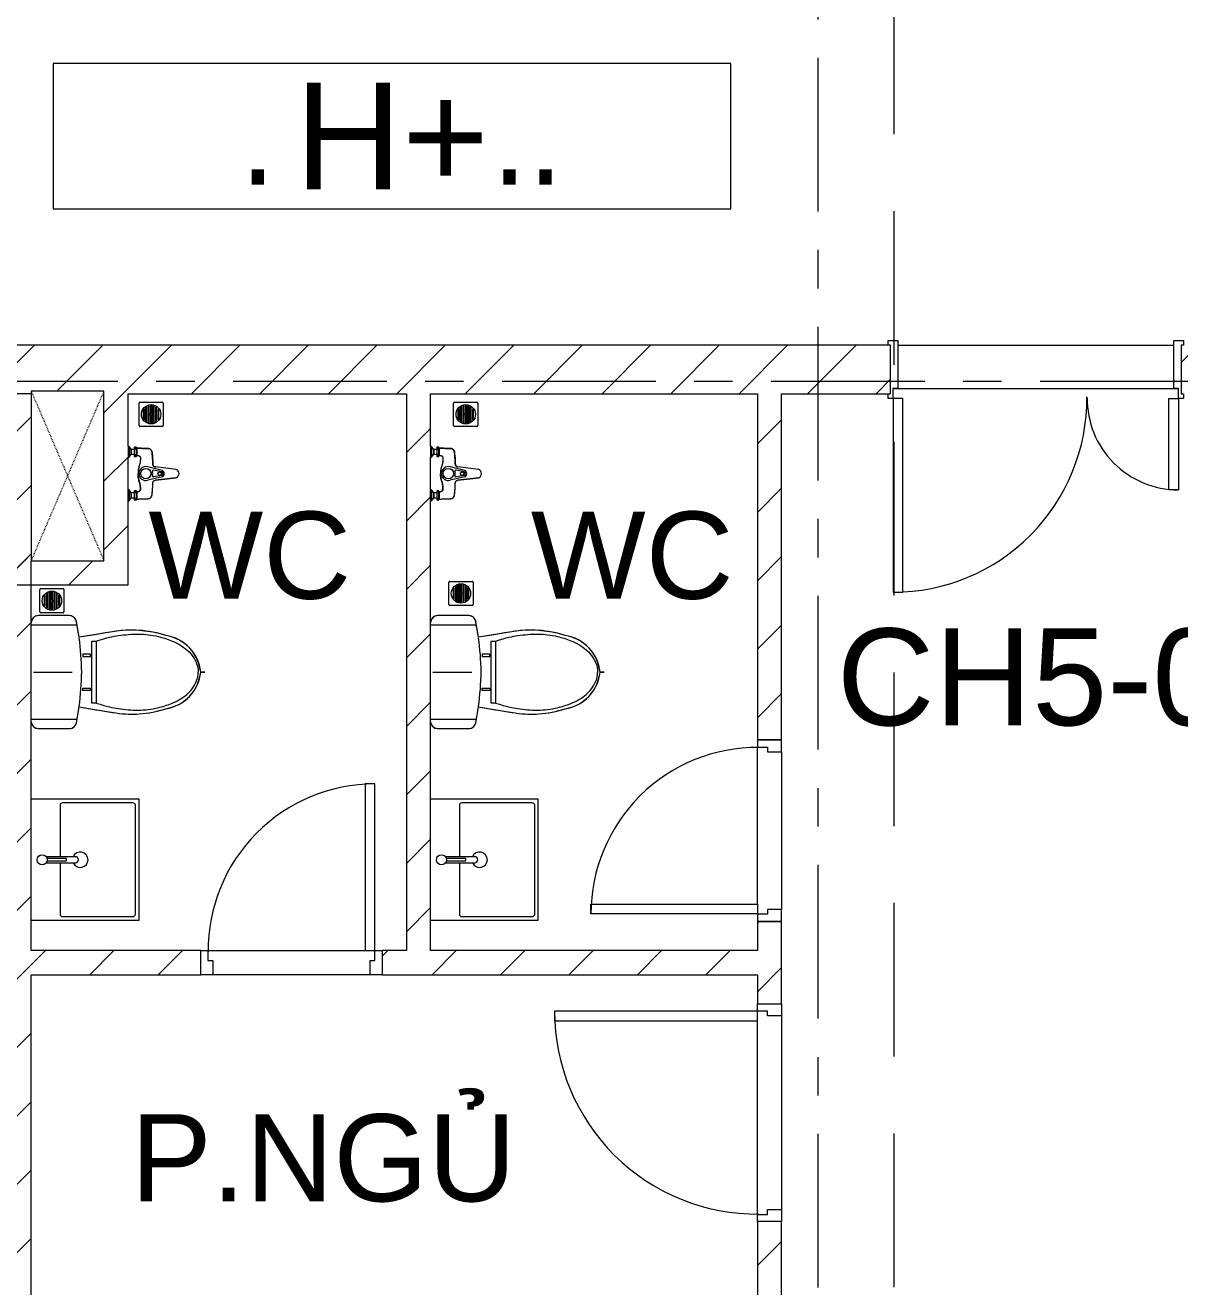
# Model space of a CAD drawing. Header units: millimetres. Extents: x -20144 to 117103, y -11426 to 48263.
# Drawn here: x 13725 to 18495, y 27411 to 32622 of the extents above; entities that cross this region are included whole.
import ezdxf
from ezdxf.enums import TextEntityAlignment as Align

# ---------------------------------------------------------------- set-up
doc = ezdxf.new("R2010")
doc.units = ezdxf.units.MM
for name, pattern in [('Dash', [6.35, 3.175, -3.175]), ('Dash_2_', [6.35, 3.175, -3.175]), ('Grid Line', [22.225, 12.7, -3.175, 3.175, -3.175]), ('HIDDEN2', [4.7625, 3.175, -1.5875])]:
    doc.linetypes.add(name, pattern=pattern)
for name, color, linetype, lineweight in [('A-DETL-GENF', 31, 'Continuous', 5), ('A-DETL-GENF-HDLN', 161, 'Dash_2_', 5), ('CHU', 181, 'Continuous', 5), ('CUA', 31, 'Continuous', 9), ('HATCH-TUONG', 152, 'Continuous', 9), ('KI-HIEU-1', 151, 'Continuous', 9), ('NET-CAT', 3, 'Continuous', 9), ('NET-THAY', 2, 'Continuous', 15), ('THIET-BI', 44, 'Continuous', 5), ('TRUC', 225, 'Continuous', 5)]:
    doc.layers.add(name, color=color, linetype=linetype, lineweight=lineweight)
doc.styles.add('Arial', font='arial.ttf', dxfattribs={"height": 476.25})
doc.styles.add('Arial_4', font='arial.ttf', dxfattribs={"height": 360})
doc.styles.add('Arial_5', font='arial.ttf', dxfattribs={"height": 400})
pattern_1 = [(45, (0, 0), (-141.4214, 141.4214), [])]

# ---------------------------------------------------------------- blocks, each defined once
blk = doc.blocks.new('*U631')
at = {"color": 7, "ltscale": 30, "true_color": 0xffffff, "insert": (520, 350), "char_height": 200, "attachment_point": 5, "bg_fill": 3, "box_fill_scale": 1.25, "bg_fill_color": 256, "bg_fill_true_color": 13158600, "bg_fill_transparency": 0}
blk.add_mtext('\\A1;.      ..', dxfattribs=at)
blk.add_lwpolyline([(-200, 200), (1200, 200), (1200, 500), (-200, 500)], close=True)
at = {"color": 7, "style": 'Arial'}
blk.add_attdef('±0.000', text='', height=220, dxfattribs=at).set_placement((500, 350), align=Align.MIDDLE)
blk = doc.blocks.new('CUA VAO CAN HO - Type 1-60224-MẶT BẰNG TẦNG 5 ĐẾN TẦNG 22')
at = {"layer": 'CUA'}
for p, q in [((-508.5, 97.7), (-508.5, 117.7)), ((-508.5, 117.7), (-468.5, 117.7)), ((-468.5, 117.7), (-468.5, -81.3)), ((671.5, 117.7), (711.5, 117.7)), ((671.5, -81.3), (671.5, 117.7)), ((711.5, 117.7), (711.5, 97.7)), ((-498.5, 97.7), (-508.5, 97.7)), ((-498.5, -102.3), (-498.5, 97.7)), ((701.5, 97.7), (701.5, -102.3)), ((711.5, 97.7), (701.5, 97.7)), ((-508.5, -102.3), (-498.5, -102.3)), ((-508.5, -122.3), (-508.5, -102.3)), ((-488.5, -81.3), (-488.5, -122.3)), ((-468.5, -81.3), (-488.5, -81.3)), ((691.5, -81.3), (671.5, -81.3)), ((691.5, -122.3), (691.5, -81.3)), ((701.5, -102.3), (711.5, -102.3)), ((711.5, -102.3), (711.5, -122.3)), ((-488.5, -122.3), (-508.5, -122.3)), ((-447.5, -122.3), (-487.5, -122.3)), ((-487.5, -122.3), (-487.5, -922.3)), ((-447.5, -922.3), (-447.5, -122.3)), ((650.5, -122.3), (690.5, -122.3)), ((650.5, -499.3), (650.5, -122.3)), ((690.5, -122.3), (690.5, -499.3)), ((711.5, -122.3), (691.5, -122.3)), ((690.5, -499.3), (650.5, -499.3)), ((-487.5, -922.3), (-447.5, -922.3))]:
    blk.add_line(p, q, dxfattribs=at)
for centre, radius, start, end in [((-487.5, -122.3), 800, 270, 0.5), ((690.5, -122.3), 377, 179.5, 270)]:
    blk.add_arc(centre, radius, start, end, dxfattribs=at)
blk = doc.blocks.new('CUA WC - Type 1-60201-MẶT BẰNG TẦNG 5 ĐẾN TẦNG 22')
at = {"layer": 'CUA'}
for p, q in [((-273.5, -52.3), (-273.5, 47.7)), ((-273.5, 47.7), (-223.5, 47.7)), ((-223.5, 47.7), (-223.5, -11.3)), ((426.5, 47.7), (476.5, 47.7)), ((426.5, -11.3), (426.5, 47.7)), ((476.5, 47.7), (476.5, -52.3)), ((-243.5, -11.3), (-243.5, -52.3)), ((-223.5, -11.3), (-243.5, -11.3)), ((446.5, -11.3), (426.5, -11.3)), ((446.5, -52.3), (446.5, -11.3)), ((-243.5, -52.3), (-273.5, -52.3)), ((-202.5, -52.3), (-242.5, -52.3)), ((-242.5, -52.3), (-242.5, -740.3)), ((-202.5, -740.3), (-202.5, -52.3)), ((476.5, -52.3), (446.5, -52.3)), ((-242.5, -740.3), (-202.5, -740.3))]:
    blk.add_line(p, q, dxfattribs=at)
blk.add_arc((-242.5, -52.3), 688, 270, 0.5, dxfattribs=at)
blk = doc.blocks.new('CUA WC - Type 1-60205-MẶT BẰNG TẦNG 5 ĐẾN TẦNG 22')
at = {"layer": 'CUA'}
for p, q in [((-242.5, 740.3), (-202.5, 740.3)), ((-242.5, 52.3), (-242.5, 740.3)), ((-202.5, 740.3), (-202.5, 52.3)), ((-243.5, 52.3), (-273.5, 52.3)), ((-273.5, 52.3), (-273.5, -47.7)), ((-243.5, 11.3), (-243.5, 52.3)), ((-202.5, 52.3), (-242.5, 52.3)), ((476.5, 52.3), (446.5, 52.3)), ((446.5, 52.3), (446.5, 11.3)), ((476.5, -47.7), (476.5, 52.3)), ((-223.5, 11.3), (-243.5, 11.3)), ((-223.5, -47.7), (-223.5, 11.3)), ((446.5, 11.3), (426.5, 11.3)), ((426.5, 11.3), (426.5, -47.7)), ((-273.5, -47.7), (-223.5, -47.7)), ((426.5, -47.7), (476.5, -47.7))]:
    blk.add_line(p, q, dxfattribs=at)
blk.add_arc((-242.5, 52.3), 688, 359.5, 90, dxfattribs=at)
blk = doc.blocks.new('CUA PHONG NGU - Type 1-60226-MẶT BẰNG TẦNG 5 ĐẾN TẦNG 22')
at = {"layer": 'CUA'}
for p, q in [((-348.5, -52.3), (-348.5, 47.7)), ((-348.5, 47.7), (-298.5, 47.7)), ((-298.5, 47.7), (-298.5, -11.3)), ((501.5, 47.7), (551.5, 47.7)), ((501.5, -11.3), (501.5, 47.7)), ((551.5, 47.7), (551.5, -52.3)), ((-318.5, -11.3), (-318.5, -52.3)), ((-298.5, -11.3), (-318.5, -11.3)), ((521.5, -11.3), (501.5, -11.3)), ((521.5, -52.3), (521.5, -11.3)), ((-318.5, -52.3), (-348.5, -52.3)), ((-277.5, -52.3), (-317.5, -52.3)), ((-317.5, -52.3), (-317.5, -890.3)), ((-277.5, -890.3), (-277.5, -52.3)), ((551.5, -52.3), (521.5, -52.3)), ((-317.5, -890.3), (-277.5, -890.3))]:
    blk.add_line(p, q, dxfattribs=at)
blk.add_arc((-317.5, -52.3), 838, 270, 0.5, dxfattribs=at)
blk = doc.blocks.new('X-LA2 - X-LA-212154-MẶT BẰNG TẦNG 5 ĐẾN TẦNG 22')
at = {"layer": 'THIET-BI', "lineweight": 9}
for p, q in [((-250, 0), (-250, -445)), ((-250, 0), (-250, -445)), ((250, -445), (250, 0)), ((250, -445), (250, 0)), ((-12.7, -61.5), (-12.7, -182.5)), ((-5.2, -65.1), (-5.2, -145)), ((5.2, -145), (5.2, -65.1)), ((12.3, -182.5), (12.3, -61.8)), ((-235, -129), (-235, -420)), ((-12.7, -119), (-225, -119)), ((-5.2, -145), (5.2, -145)), ((225, -119), (12.3, -119)), ((235, -420), (235, -129)), ((-250, -445), (250, -445)), ((-250, -445), (250, -445)), ((-225, -430), (225, -430))]:
    blk.add_line(p, q, dxfattribs=at)
blk.add_circle((0, -45), 20.8, dxfattribs=at)
for centre, radius, start, end in [((-225, -129), 10, 90, 180), ((225, -129), 10, 0, 90), ((0, -202.6), 32, 113.4242, 67.4481), ((-0.2, -182.5), 12.5, 180, 360), ((-225, -420), 10, 180, 270), ((225, -420), 10, 270, 0)]:
    blk.add_arc(centre, radius, start, end, dxfattribs=at)
blk = doc.blocks.new('X-LA2 - X-LA-V58-MẶT BẰNG TẦNG 5 ĐẾN TẦNG 22')
at = {"layer": 'THIET-BI', "lineweight": 9}
for p, q in [((-250, -0.2), (-250, -445)), ((-250, -0.2), (-250, -445)), ((250, -445), (250, -0.2)), ((250, -445), (250, -0.2)), ((-12.7, -61.5), (-12.7, -182.5)), ((-5.2, -65.1), (-5.2, -145)), ((5.2, -145), (5.2, -65.1)), ((12.3, -182.5), (12.3, -61.8)), ((-235, -129), (-235, -420)), ((-12.7, -119), (-225, -119)), ((-5.2, -145), (5.2, -145)), ((225, -119), (12.3, -119)), ((235, -420), (235, -129)), ((-250, -445), (250, -445)), ((-250, -445), (250, -445)), ((-225, -430), (225, -430))]:
    blk.add_line(p, q, dxfattribs=at)
blk.add_circle((0, -45), 20.8, dxfattribs=at)
for centre, radius, start, end in [((-225, -129), 10, 90, 180), ((225, -129), 10, 0, 90), ((0, -202.6), 32, 113.4242, 67.4481), ((-0.2, -182.5), 12.5, 180, 360), ((-225, -420), 10, 180, 270), ((225, -420), 10, 270, 0)]:
    blk.add_arc(centre, radius, start, end, dxfattribs=at)
blk = doc.blocks.new('X-XI - X-XI-V59-MẶT BẰNG TẦNG 5 ĐẾN TẦNG 22')
at = {"layer": 'THIET-BI', "lineweight": 9}
for p, q in [((-230.6, -16.8), (-233.2, -33.2)), ((-233.2, -29), (-233.2, -157.9)), ((-233.2, -29), (-233.2, -157.9)), ((-233.2, -33.2), (-233.2, -45)), ((-233.2, -45), (-233.2, -157.9)), ((-227.9, -12.2), (-230.6, -16.8)), ((-222, -6.1), (-227.9, -12.2)), ((-212.4, -1.2), (-222, -6.1)), ((-205.6, -0.2), (-212.4, -1.2)), ((-194.6, -0.2), (-194.6, -185.7)), ((0, -9.4), (0, -169.7)), ((194.6, -0.2), (194.6, -186.1)), ((215, -2.1), (205.3, -0.2)), ((219.3, -4.2), (215, -2.1)), ((224.8, -8.5), (219.3, -4.2)), ((227.7, -12), (224.8, -8.5)), ((231.6, -19.3), (227.7, -12)), ((233.2, -29), (231.6, -19.3)), ((233.2, -157.9), (233.2, -29)), ((233.2, -157.9), (233.2, -29)), ((233.2, -157.9), (233.2, -29)), ((-233.2, -157.9), (-232.9, -162.1)), ((-232.9, -162.1), (-231, -169.1)), ((-231, -169.1), (-228, -174.5)), ((-228, -174.5), (-224.2, -178.9)), ((-224.2, -178.9), (-216.9, -183.9)), ((-216.9, -183.9), (-209.4, -186.4)), ((-209.4, -186.4), (-202.4, -187.7)), ((-202.4, -187.7), (-192, -189.7)), ((-192, -189.7), (-184.2, -191.1)), ((-184.2, -191.1), (-168, -193.8)), ((-168, -193.8), (-149.9, -196.6)), ((-143.8, -197.5), (-166.7, -335.2)), ((-143.8, -197.5), (-166.7, -335.2)), ((-149.9, -196.6), (-143.8, -197.5)), ((-143.8, -197.5), (-147.8, -221.1)), ((143.8, -197.5), (212.9, -185.5)), ((166.7, -335.2), (143.8, -197.5)), ((166.7, -335.2), (143.8, -197.5)), ((146.9, -216.1), (143.8, -197.5)), ((212.9, -185.5), (220.8, -181.7)), ((220.8, -181.7), (226.5, -176.5)), ((226.5, -176.5), (231.9, -166.7)), ((231.9, -166.7), (233.2, -157.9)), ((-147.8, -221.1), (-155.3, -266.3)), ((-127.7, -249.9), (127.7, -249.9)), ((-127.7, -267.8), (-127.7, -249.9)), ((-76.6, -213.5), (-66.1, -213.5)), ((-76.6, -245), (-76.6, -213.5)), ((-66.1, -245), (-76.6, -245)), ((-66.1, -213.5), (-66.1, -245)), ((64, -213.5), (64, -245)), ((74.4, -213.5), (64, -213.5)), ((64, -245), (74.4, -245)), ((74.4, -245), (74.4, -213.5)), ((127.7, -249.9), (127.7, -267.8)), ((151.8, -245.3), (146.9, -216.1)), ((157.2, -277.8), (151.8, -245.3)), ((-161.5, -303.8), (-164.6, -322)), ((-157.7, -280.9), (-161.5, -303.8)), ((-155.3, -266.3), (-157.7, -280.9)), ((-8.6, -267.8), (-127.7, -267.8)), ((127.7, -267.8), (-8.6, -267.8)), ((161.7, -304.9), (157.2, -277.8)), ((166.7, -335.2), (161.7, -304.9)), ((-168.9, -349), (-171, -365.1)), ((-164.6, -322), (-168.9, -349)), ((171.6, -371), (166.7, -335.2)), ((-172.5, -383), (-173.5, -402.2)), ((-173.5, -402.2), (-173.1, -436.1)), ((-171, -365.1), (-172.5, -383)), ((173.2, -395.8), (171.6, -371)), ((173.5, -426.5), (173.2, -395.8)), ((-173.1, -436.1), (-172.5, -446.5)), ((-172.5, -446.5), (-169.6, -474.8)), ((165.2, -502.3), (172.5, -446.5)), ((172.5, -446.5), (173.5, -426.5)), ((-169.6, -474.8), (-166.5, -495.3)), ((-166.5, -495.3), (-161.1, -520.9)), ((-161.1, -520.9), (-151.4, -555.9)), ((155.1, -543.7), (161.7, -518.5)), ((161.7, -518.5), (165.2, -502.3)), ((-151.4, -555.9), (-143.5, -587)), ((145.5, -581), (151.4, -555.9)), ((151.4, -555.9), (155.1, -543.7)), ((-143.5, -587), (-131.8, -612.8)), ((-131.8, -612.8), (-121.7, -628.9)), ((114.1, -638.9), (131.6, -613.2)), ((131.6, -613.2), (145.5, -581)), ((-121.7, -628.9), (-100.2, -653.8)), ((-100.2, -653.8), (-87.5, -664.8)), ((-87.5, -664.8), (-69.9, -676.9)), ((-69.9, -676.9), (-49.6, -687.2)), ((60.8, -681.9), (86, -665.9)), ((86, -665.9), (100.2, -653.8)), ((100.2, -653.8), (114.1, -638.9)), ((-49.6, -687.2), (-19.9, -696.9)), ((-19.9, -696.9), (0, -700.2)), ((0, -700.2), (34.6, -692.9)), ((0, -700.2), (0, -702.7)), ((0, -712.5), (0, -700.2)), ((0, -700.3), (0, -710.2)), ((0, -702.7), (0, -715.9)), ((0, -710.2), (0, -716.9)), ((0, -717.2), (0, -712.5)), ((0, -716.9), (0, -717.2)), ((34.6, -692.9), (60.8, -681.9))]:
    blk.add_line(p, q, dxfattribs=at)
for centre, radius, start, end in [((-204.3, -29), 29, 92.8722, 180), ((-204.3, -29), 29, 91.0024, 180), ((204.3, -29), 29, 0, 88.9976), ((204.3, -29), 29, 360, 87.1278), ((-204.3, -157.9), 29, 180, 259.8599), ((-204.3, -157.9), 29, 180, 259.8599), ((18.1, 960), 1168.8, 258.7762, 262.0348), ((18.1, 960), 1168.8, 258.7762, 262.0348), ((18.1, 960), 1168.8, 262.1447, 269.1633), ((-16, 957.7), 1166.4, 270.8375, 277.7683), ((-18.1, 960), 1168.8, 277.9652, 281.2238), ((-18.1, 960), 1168.8, 277.9652, 281.2238), ((204.3, -157.9), 29, 280.1401, 360), ((204.3, -157.9), 29, 280.1401, 0), ((287.1, -414.4), 460.7, 170.0941, 197.8856), ((287.1, -414.4), 460.7, 170.0941, 197.8856), ((-287.1, -414.4), 460.7, 342.1144, 9.9059), ((-287.1, -414.4), 460.7, 342.1144, 9.9059), ((18.2, -529.6), 171.6, 188.8267, 263.9098), ((18.2, -529.6), 171.6, 188.8267, 263.9098), ((-18.2, -529.6), 171.6, 276.0902, 351.1733), ((-18.2, -529.6), 171.6, 276.0902, 351.1733)]:
    blk.add_arc(centre, radius, start, end, dxfattribs=at)
for points in [[(-127.7, -267.8), (-143.4, -315.6), (-152.2, -364.8), (-160.3, -442.2), (-151, -516.8), (-129.6, -585.3), (-93.5, -652), (-37.5, -689.3), (-2.9, -689.4), (0, -689.4)], [(127.7, -267.8), (143.4, -315.6), (152.2, -364.8), (160.3, -442.2), (151, -516.8), (129.6, -585.3), (93.5, -652), (37.5, -689.3), (2.9, -689.4), (0, -689.4)]]:
    blk.add_open_spline(points, degree=3, knots=[12.724379, 12.724379, 12.724379, 12.724379, 75.096459, 151.912755, 228.70098, 282.501534, 351.034079, 439.49288, 447.51098, 447.51098, 447.51098, 447.51098], dxfattribs=at)
blk = doc.blocks.new('X-XI - X-XI-V60-MẶT BẰNG TẦNG 5 ĐẾN TẦNG 22')
at = {"layer": 'THIET-BI', "lineweight": 9}
for p, q in [((-230.6, -16.8), (-233.2, -33.2)), ((-233.2, -29), (-233.2, -157.9)), ((-233.2, -29), (-233.2, -157.9)), ((-233.2, -33.2), (-233.2, -45)), ((-233.2, -45), (-233.2, -157.9)), ((-227.9, -12.2), (-230.6, -16.8)), ((-222, -6.1), (-227.9, -12.2)), ((-212.4, -1.2), (-222, -6.1)), ((-205.8, -0.2), (-212.4, -1.2)), ((-194.6, -0.2), (-194.6, -185.7)), ((0, -9.4), (0, -169.7)), ((194.6, -0.2), (194.6, -186.1)), ((215, -2.1), (205.4, -0.2)), ((219.3, -4.2), (215, -2.1)), ((224.8, -8.5), (219.3, -4.2)), ((227.7, -12), (224.8, -8.5)), ((231.6, -19.3), (227.7, -12)), ((233.2, -29), (231.6, -19.3)), ((233.2, -157.9), (233.2, -29)), ((233.2, -157.9), (233.2, -29)), ((233.2, -157.9), (233.2, -29)), ((-233.2, -157.9), (-232.9, -162.1)), ((-232.9, -162.1), (-231, -169.1)), ((-231, -169.1), (-228, -174.5)), ((-228, -174.5), (-224.2, -178.9)), ((-224.2, -178.9), (-216.9, -183.9)), ((-216.9, -183.9), (-209.4, -186.4)), ((-209.4, -186.4), (-202.4, -187.7)), ((-202.4, -187.7), (-192, -189.7)), ((-192, -189.7), (-184.2, -191.1)), ((-184.2, -191.1), (-168, -193.8)), ((-168, -193.8), (-149.9, -196.6)), ((-143.8, -197.5), (-166.7, -335.2)), ((-143.8, -197.5), (-166.7, -335.2)), ((-149.9, -196.6), (-143.8, -197.5)), ((-143.8, -197.5), (-147.8, -221.1)), ((143.8, -197.5), (212.9, -185.5)), ((166.7, -335.2), (143.8, -197.5)), ((166.7, -335.2), (143.8, -197.5)), ((146.9, -216.1), (143.8, -197.5)), ((212.9, -185.5), (220.8, -181.7)), ((220.8, -181.7), (226.5, -176.5)), ((226.5, -176.5), (231.9, -166.7)), ((231.9, -166.7), (233.2, -157.9)), ((-147.8, -221.1), (-155.3, -266.3)), ((-127.7, -249.9), (127.7, -249.9)), ((-127.7, -267.8), (-127.7, -249.9)), ((-76.6, -213.5), (-66.1, -213.5)), ((-76.6, -245), (-76.6, -213.5)), ((-66.1, -245), (-76.6, -245)), ((-66.1, -213.5), (-66.1, -245)), ((64, -213.5), (64, -245)), ((74.4, -213.5), (64, -213.5)), ((64, -245), (74.4, -245)), ((74.4, -245), (74.4, -213.5)), ((127.7, -249.9), (127.7, -267.8)), ((151.8, -245.3), (146.9, -216.1)), ((157.2, -277.8), (151.8, -245.3)), ((-161.5, -303.8), (-164.6, -322)), ((-157.7, -280.9), (-161.5, -303.8)), ((-155.3, -266.3), (-157.7, -280.9)), ((-8.6, -267.8), (-127.7, -267.8)), ((127.7, -267.8), (-8.6, -267.8)), ((161.7, -304.9), (157.2, -277.8)), ((166.7, -335.2), (161.7, -304.9)), ((-168.9, -349), (-171, -365.1)), ((-164.6, -322), (-168.9, -349)), ((171.6, -371), (166.7, -335.2)), ((-172.5, -383), (-173.5, -402.2)), ((-173.5, -402.2), (-173.1, -436.1)), ((-171, -365.1), (-172.5, -383)), ((173.2, -395.8), (171.6, -371)), ((173.5, -426.5), (173.2, -395.8)), ((-173.1, -436.1), (-172.5, -446.5)), ((-172.5, -446.5), (-169.6, -474.8)), ((165.2, -502.3), (172.5, -446.5)), ((172.5, -446.5), (173.5, -426.5)), ((-169.6, -474.8), (-166.5, -495.3)), ((-166.5, -495.3), (-161.1, -520.9)), ((-161.1, -520.9), (-151.4, -555.9)), ((155.1, -543.7), (161.7, -518.5)), ((161.7, -518.5), (165.2, -502.3)), ((-151.4, -555.9), (-143.5, -587)), ((145.5, -581), (151.4, -555.9)), ((151.4, -555.9), (155.1, -543.7)), ((-143.5, -587), (-131.8, -612.8)), ((-131.8, -612.8), (-121.7, -628.9)), ((114.1, -638.9), (131.6, -613.2)), ((131.6, -613.2), (145.5, -581)), ((-121.7, -628.9), (-100.2, -653.8)), ((-100.2, -653.8), (-87.5, -664.8)), ((-87.5, -664.8), (-69.9, -676.9)), ((-69.9, -676.9), (-49.6, -687.2)), ((60.8, -681.9), (86, -665.9)), ((86, -665.9), (100.2, -653.8)), ((100.2, -653.8), (114.1, -638.9)), ((-49.6, -687.2), (-19.9, -696.9)), ((-19.9, -696.9), (0, -700.2)), ((0, -700.2), (34.6, -692.9)), ((0, -700.2), (0, -702.7)), ((0, -712.5), (0, -700.2)), ((0, -700.3), (0, -710.2)), ((0, -702.7), (0, -715.9)), ((0, -710.2), (0, -716.9)), ((0, -717.2), (0, -712.5)), ((0, -716.9), (0, -717.2)), ((34.6, -692.9), (60.8, -681.9))]:
    blk.add_line(p, q, dxfattribs=at)
for centre, radius, start, end in [((-204.3, -29), 29, 93.2609, 180), ((-204.3, -29), 29, 91.1381, 180), ((204.3, -29), 29, 0, 88.8619), ((204.3, -29), 29, 360, 86.7391), ((-204.3, -157.9), 29, 180, 259.8599), ((-204.3, -157.9), 29, 180, 259.8599), ((18.1, 960), 1168.8, 258.7762, 262.0348), ((18.1, 960), 1168.8, 258.7762, 262.0348), ((18.1, 960), 1168.8, 262.1447, 269.1633), ((-16, 957.7), 1166.4, 270.8375, 277.7683), ((-18.1, 960), 1168.8, 277.9652, 281.2238), ((-18.1, 960), 1168.8, 277.9652, 281.2238), ((204.3, -157.9), 29, 280.1401, 360), ((204.3, -157.9), 29, 280.1401, 0), ((287.1, -414.4), 460.7, 170.0941, 197.8856), ((287.1, -414.4), 460.7, 170.0941, 197.8856), ((-287.1, -414.4), 460.7, 342.1144, 9.9059), ((-287.1, -414.4), 460.7, 342.1144, 9.9059), ((18.2, -529.6), 171.6, 188.8267, 263.9098), ((18.2, -529.6), 171.6, 188.8267, 263.9098), ((-18.2, -529.6), 171.6, 276.0902, 351.1733), ((-18.2, -529.6), 171.6, 276.0902, 351.1733)]:
    blk.add_arc(centre, radius, start, end, dxfattribs=at)
for points in [[(-127.7, -267.8), (-143.4, -315.6), (-152.2, -364.8), (-160.3, -442.2), (-151, -516.8), (-129.6, -585.3), (-93.5, -652), (-37.5, -689.3), (-2.9, -689.4), (0, -689.4)], [(127.7, -267.8), (143.4, -315.6), (152.2, -364.8), (160.3, -442.2), (151, -516.8), (129.6, -585.3), (93.5, -652), (37.5, -689.3), (2.9, -689.4), (0, -689.4)]]:
    blk.add_open_spline(points, degree=3, knots=[12.724379, 12.724379, 12.724379, 12.724379, 75.096459, 151.912755, 228.70098, 282.501534, 351.034079, 439.49288, 447.51098, 447.51098, 447.51098, 447.51098], dxfattribs=at)
blk = doc.blocks.new('X-SEN - X-SEN-5806-MẶT BẰNG TẦNG 5 ĐẾN TẦNG 22')
at = {"layer": 'THIET-BI', "lineweight": 9}
for p, q in [((-67.5, 0), (-112.5, 0)), ((-112.5, 0), (-112.5, -3.8)), ((-112.5, 0), (-67.5, 0)), ((-112.5, -3.8), (-112.5, 0)), ((-67.5, -3.8), (-67.5, 0)), ((-67.5, 0), (-67.5, -3.8)), ((112.5, 0), (67.5, 0)), ((67.5, 0), (67.5, -3.8)), ((67.5, 0), (67.5, -3.8)), ((112.5, 0), (67.5, 0)), ((112.5, -3.8), (112.5, 0)), ((112.5, -3.8), (112.5, 0)), ((-112.5, -3.8), (-99.9, -12.6)), ((-67.5, -3.8), (-112.5, -3.8)), ((-112.5, -3.8), (-99.9, -12.6)), ((-99.9, -25.3), (-107.2, -25.3)), ((-72.8, -25.3), (-107.2, -25.3)), ((-107.2, -34.3), (-105.1, -34.3)), ((-107.2, -34.3), (-72.8, -34.3)), ((-105.1, -34.3), (-105.1, -37.2)), ((-105.1, -34.3), (-105.1, -37.2)), ((-74.9, -34.3), (-105.1, -34.3)), ((-105.1, -37.2), (-74.9, -37.2)), ((-99.9, -12.6), (-99.9, -25.3)), ((-99.9, -12.6), (-80.1, -12.6)), ((-80.1, -12.6), (-99.9, -12.6)), ((-99.9, -12.6), (-99.9, -25.3)), ((-80.1, -12.6), (-67.5, -3.8)), ((-80.1, -12.6), (-67.5, -3.8)), ((-80.1, -25.3), (-80.1, -12.6)), ((-80.1, -25.3), (-80.1, -12.6)), ((-72.8, -25.3), (-80.1, -25.3)), ((-74.9, -37.2), (-74.9, -34.3)), ((-74.9, -34.3), (-72.8, -34.3)), ((-74.9, -37.2), (-74.9, -34.3)), ((67.5, -3.8), (80.1, -12.6)), ((112.5, -3.8), (67.5, -3.8)), ((67.5, -3.8), (80.1, -12.6)), ((80.1, -25.3), (72.8, -25.3)), ((107.2, -25.3), (72.8, -25.3)), ((72.8, -34.3), (74.9, -34.3)), ((72.8, -34.3), (107.2, -34.3)), ((74.9, -34.3), (74.9, -37.2)), ((74.9, -34.3), (74.9, -37.2)), ((105.1, -34.3), (74.9, -34.3)), ((74.9, -37.2), (105.1, -37.2)), ((80.1, -12.6), (80.1, -25.3)), ((99.9, -12.6), (80.1, -12.6)), ((80.1, -12.6), (99.9, -12.6)), ((99.9, -12.6), (80.1, -12.6)), ((80.1, -12.6), (80.1, -25.3)), ((99.9, -12.6), (112.5, -3.8)), ((99.9, -12.6), (112.5, -3.8)), ((99.9, -25.3), (99.9, -12.6)), ((99.9, -25.3), (99.9, -12.6)), ((107.2, -25.3), (99.9, -25.3)), ((105.1, -37.2), (105.1, -34.3)), ((105.1, -34.3), (107.2, -34.3)), ((105.1, -37.2), (105.1, -34.3)), ((-12.9, -141.7), (-27.6, -80.8)), ((12.9, -141.7), (27.6, -80.8)), ((-27.3, -113.1), (-17.5, -199.2)), ((-17.5, -199.2), (-27.3, -113.1)), ((-7.7, -139.6), (-13.8, -105.5)), ((7.7, -139.6), (13.8, -105.5)), ((17.5, -199.2), (27.3, -113.1)), ((17.5, -199.2), (27.3, -113.1))]:
    blk.add_line(p, q, dxfattribs=at)
for centre, radius in [((0, -73.2), 21.5), ((0, -130.1), 7.2)]:
    blk.add_circle(centre, radius, dxfattribs=at)
for centre, radius, start, end in [((-102.9, -29.8), 6.9, 148.0246, 211.9754), ((-102.9, -29.8), 6.9, 148.0246, 211.9754), ((-107.2, -27.1), 1.8, 90, 148.0246), ((-107.2, -27.1), 1.8, 90, 148.0246), ((-107.2, -32.5), 1.8, 211.9754, 270), ((-107.2, -32.5), 1.8, 211.9754, 270), ((-112.5, -29.8), 6.9, 319.2845, 40.7155), ((-94.4, -29.8), 6.9, 139.2845, 220.7155), ((-85.4, -29.8), 6.9, 319.2845, 40.7155), ((-67.5, -29.8), 6.9, 139.2845, 220.7155), ((-72.8, -27.1), 1.8, 31.9754, 90), ((-72.8, -27.1), 1.8, 31.9754, 90), ((-72.8, -32.5), 1.8, 270, 328.0246), ((-72.8, -32.5), 1.8, 270, 328.0246), ((-77.1, -29.8), 6.9, 328.0246, 31.9754), ((-77.1, -29.8), 6.9, 328.0246, 31.9754), ((-0.4, -73.2), 28.3, 89.2517, 195.6693), ((0.4, -73.2), 28.3, 344.3307, 90.7483), ((77.1, -29.8), 6.9, 148.0246, 211.9754), ((77.1, -29.8), 6.9, 148.0246, 211.9754), ((72.8, -27.1), 1.8, 90, 148.0246), ((72.8, -27.1), 1.8, 90, 148.0246), ((72.8, -32.5), 1.8, 211.9754, 270), ((72.8, -32.5), 1.8, 211.9754, 270), ((67.5, -29.8), 6.9, 319.2845, 40.7155), ((85.6, -29.8), 6.9, 139.2845, 220.7155), ((94.6, -29.8), 6.9, 319.2845, 40.7155), ((112.5, -29.8), 6.9, 139.2845, 220.7155), ((107.2, -27.1), 1.8, 31.9754, 90), ((107.2, -27.1), 1.8, 31.9754, 90), ((107.2, -32.5), 1.8, 270, 328.0246), ((107.2, -32.5), 1.8, 270, 328.0246), ((102.9, -29.8), 6.9, 328.0246, 31.9754), ((102.9, -29.8), 6.9, 328.0246, 31.9754), ((-9.4, -104.7), 4.5, 74.0703, 190.1556), ((-0.4, -73.2), 28.3, 254.0703, 270.7483), ((0.4, -73.2), 28.3, 269.2517, 285.9297), ((9.4, -104.7), 4.5, 349.8444, 105.9297), ((0, -134.7), 14.7, 208.4144, 331.5856), ((0, -136.6), 8.24, 201.1294, 338.8706), ((0, -191), 19.3, 205.0481, 334.9519), ((0, -191), 19.3, 205.0481, 334.9519)]:
    blk.add_arc(centre, radius, start, end, dxfattribs=at)
for points, knots in [([(-105.1, -37.2), (-105.1, -39.1), (-104.9, -42.9), (-104.7, -48.5), (-104.5, -54.2), (-104.2, -61.7), (-103.9, -68.4), (-103.8, -73.6), (-103.7, -75.5), (-103.7, -76.7), (-103.6, -77.6), (-103.6, -78.6), (-103.6, -79.8), (-103.6, -81), (-103.5, -81.8), (-103.5, -82.3), (-103.5, -82.6), (-103.4, -83), (-103.4, -83.5), (-103.3, -84.3), (-103.2, -85.5), (-103.1, -86.6), (-102.8, -87.6), (-102.6, -88.2), (-102.3, -88.9), (-101.9, -89.7), (-101.3, -90.8), (-100.6, -91.7), (-100, -92.5), (-99, -93.6), (-97.8, -94.7), (-96.2, -95.8), (-95, -96.6), (-93.7, -97.2), (-92.4, -97.7), (-91.2, -98.1), (-90.3, -98.4), (-89.6, -98.5), (-88.9, -98.7), (-88, -98.8), (-86.8, -99), (-85.6, -99.1), (-84.7, -99.1), (-84, -99.2), (-83.3, -99.3), (-82.3, -99.4), (-81.2, -99.5), (-79.7, -99.6), (-77.9, -99.8), (-75.5, -100), (-72.8, -100.2), (-70, -100.5), (-66.3, -100.8), (-61.6, -101.2), (-56, -101.5), (-51.7, -101.8), (-48.8, -101.9), (-47.3, -101.9), (-46.1, -101.9), (-45.1, -102), (-44.4, -102), (-43.6, -102), (-42.6, -102), (-41.4, -102), (-40.1, -102), (-39.3, -102.1), (-38.8, -102.1), (-38.5, -102.2), (-38.1, -102.2), (-37.6, -102.3), (-36.8, -102.4), (-35.6, -102.6), (-34.3, -103), (-33.2, -103.5), (-32.5, -104), (-31.7, -104.6), (-30.5, -105.7), (-29, -107.6), (-27.9, -110.1), (-27.4, -112), (-27.3, -113.1)], [0, 0, 0, 0, 0.041667, 0.083333, 0.125, 0.166667, 0.25, 0.270833, 0.28125, 0.291667, 0.296875, 0.302083, 0.3125, 0.322917, 0.328125, 0.330729, 0.333333, 0.335938, 0.338542, 0.34375, 0.354167, 0.364583, 0.369792, 0.375, 0.380208, 0.385417, 0.395833, 0.40625, 0.411458, 0.416667, 0.4375, 0.447917, 0.458333, 0.46875, 0.479167, 0.489583, 0.494792, 0.5, 0.505208, 0.510417, 0.520833, 0.53125, 0.536458, 0.541667, 0.546875, 0.552083, 0.5625, 0.572917, 0.583333, 0.604167, 0.625, 0.645833, 0.666667, 0.708333, 0.75, 0.791667, 0.802083, 0.8125, 0.822917, 0.828125, 0.833333, 0.838542, 0.84375, 0.854167, 0.864583, 0.869792, 0.872396, 0.875, 0.877604, 0.880208, 0.885417, 0.895833, 0.90625, 0.916667, 0.921875, 0.927083, 0.9375, 0.958333, 0.979167, 1, 1, 1, 1]), ([(-105.1, -37.2), (-104.5, -52.3), (-103.9, -68.7), (-103.3, -87.5), (-99.6, -93.9), (-92.4, -98.5), (-72.6, -100.1), (-54, -102.2), (-33.9, -102), (-28.7, -107.4), (-27.8, -111), (-27.3, -113.1)], [0, 0, 0, 0, 45.441328, 49.333631, 56.110562, 66.562664, 73.682324, 114.966912, 125.570438, 129.900151, 136.284558, 136.284558, 136.284558, 136.284558]), ([(0, -41), (-2, -40.9), (-5.6, -40.9), (-10.3, -41.2), (-14.4, -41.6), (-18, -42.2), (-21.2, -42.9), (-24.2, -43.7), (-27.1, -44.6), (-30, -45.4), (-32.9, -46.3), (-35.8, -47.2), (-38.8, -47.9), (-41.8, -48.6), (-45.1, -49.2), (-48.4, -49.8), (-51.8, -50.2), (-54.8, -50.5), (-56.9, -50.7), (-58.1, -50.8), (-59, -50.9), (-59.9, -51), (-60.8, -51), (-61.7, -51), (-62.4, -51), (-63, -51), (-63.6, -51), (-64.4, -50.9), (-65.1, -50.8), (-65.7, -50.7), (-66.1, -50.6), (-66.5, -50.5), (-67.1, -50.4), (-68.1, -50.1), (-69.1, -49.6), (-70.1, -49), (-71.1, -48.3), (-72, -47.4), (-72.8, -46.6), (-73.3, -45.8), (-73.8, -45.1), (-74.1, -44.3), (-74.4, -43.5), (-74.6, -42.6), (-74.7, -41.9), (-74.8, -41.3), (-74.8, -40.9), (-74.9, -40.4), (-74.9, -39.8), (-74.9, -38.8), (-74.9, -37.9), (-74.9, -37.2)], [0, 0, 0, 0, 0.041667, 0.083333, 0.125, 0.166667, 0.208333, 0.25, 0.291667, 0.333333, 0.375, 0.416667, 0.458333, 0.5, 0.541667, 0.583333, 0.625, 0.666667, 0.6875, 0.697917, 0.708333, 0.71875, 0.729167, 0.739583, 0.75, 0.755208, 0.760417, 0.770833, 0.78125, 0.786458, 0.791667, 0.796875, 0.802083, 0.8125, 0.833333, 0.84375, 0.854167, 0.875, 0.885417, 0.895833, 0.90625, 0.916667, 0.927083, 0.9375, 0.947917, 0.953125, 0.958333, 0.963542, 0.96875, 0.979167, 1, 1, 1, 1]), ([(-74.9, -37.2), (-74.9, -39.9), (-75, -44.9), (-67.9, -51.6), (-55.3, -50.7), (-39.4, -48.7), (-24.4, -43.4), (-11.8, -40.7), (0, -41)], [0, 0, 0, 0, 8.475038, 15.961674, 29.255673, 47.963091, 70.422589, 93.837243, 93.837243, 93.837243, 93.837243]), ([(74.9, -37.2), (74.9, -37.9), (74.9, -38.8), (74.9, -39.8), (74.9, -40.4), (74.8, -40.9), (74.8, -41.3), (74.7, -41.9), (74.6, -42.6), (74.4, -43.3), (74.3, -43.9), (74.1, -44.4), (73.8, -45.1), (73.3, -45.8), (72.8, -46.6), (72, -47.4), (71.1, -48.3), (70.1, -49), (69.1, -49.6), (68.1, -50.1), (67.1, -50.4), (66.5, -50.5), (66.1, -50.6), (65.7, -50.7), (65.1, -50.8), (64.4, -50.9), (63.5, -51), (62.7, -51), (62.1, -51), (61.5, -51), (60.8, -51), (59.9, -51), (59, -50.9), (58.1, -50.8), (56.9, -50.7), (54.8, -50.5), (51.8, -50.2), (47.2, -49.6), (41.8, -48.7), (36.8, -47.4), (32.9, -46.3), (30, -45.4), (27.1, -44.6), (24.2, -43.7), (21.2, -42.9), (18, -42.2), (14.4, -41.6), (10.3, -41.2), (5.6, -40.9), (2, -40.9), (0, -41)], [0, 0, 0, 0, 0.020833, 0.03125, 0.036458, 0.041667, 0.046875, 0.052083, 0.0625, 0.072917, 0.078125, 0.083333, 0.09375, 0.104167, 0.114583, 0.125, 0.145833, 0.15625, 0.166667, 0.1875, 0.197917, 0.203125, 0.208333, 0.213542, 0.21875, 0.229167, 0.239583, 0.25, 0.255208, 0.260417, 0.270833, 0.28125, 0.291667, 0.302083, 0.3125, 0.333333, 0.375, 0.416667, 0.5, 0.583333, 0.625, 0.666667, 0.708333, 0.75, 0.791667, 0.833333, 0.875, 0.916667, 0.958333, 1, 1, 1, 1]), ([(74.9, -37.2), (74.9, -39.9), (75, -44.9), (67.9, -51.6), (55.3, -50.7), (39.4, -48.7), (24.4, -43.4), (11.8, -40.7), (0, -41)], [0, 0, 0, 0, 8.475038, 15.961674, 29.255673, 47.963091, 70.422589, 93.837243, 93.837243, 93.837243, 93.837243]), ([(27.3, -113.1), (27.4, -112), (27.9, -110.1), (29, -107.6), (30.5, -105.7), (31.7, -104.6), (32.5, -104), (33.2, -103.5), (34.3, -103), (35.6, -102.6), (36.8, -102.4), (37.6, -102.3), (38.1, -102.2), (38.5, -102.2), (38.8, -102.1), (39.3, -102.1), (40.1, -102), (41.4, -102), (42.6, -102), (43.6, -102), (44.4, -102), (45.1, -102), (46.1, -101.9), (47.3, -101.9), (48.8, -101.9), (51.7, -101.8), (57.9, -101.4), (65.3, -100.9), (72.8, -100.2), (76.9, -99.8), (79.7, -99.6), (81.2, -99.5), (82.3, -99.4), (83.3, -99.3), (84, -99.2), (84.7, -99.1), (85.6, -99.1), (86.8, -99), (88, -98.8), (88.9, -98.7), (89.6, -98.5), (90.3, -98.4), (91.2, -98.1), (92.4, -97.7), (93.7, -97.2), (95, -96.6), (96.2, -95.8), (97.8, -94.7), (99.2, -93.4), (100.4, -91.9), (101.3, -90.8), (101.9, -89.7), (102.3, -88.9), (102.6, -88.2), (102.8, -87.6), (103.1, -86.6), (103.2, -85.5), (103.3, -84.3), (103.4, -83.5), (103.4, -83), (103.5, -82.6), (103.5, -82.3), (103.5, -81.8), (103.6, -81), (103.6, -79.8), (103.6, -78.6), (103.6, -77.6), (103.7, -76.7), (103.7, -75.5), (103.8, -73.6), (103.9, -70.3), (104.1, -65.5), (104.5, -54.2), (104.8, -44.8), (105.1, -37.2)], [0, 0, 0, 0, 0.020833, 0.041667, 0.0625, 0.072917, 0.078125, 0.083333, 0.09375, 0.104167, 0.114583, 0.119792, 0.122396, 0.125, 0.127604, 0.130208, 0.135417, 0.145833, 0.15625, 0.161458, 0.166667, 0.171875, 0.177083, 0.1875, 0.197917, 0.208333, 0.25, 0.333333, 0.375, 0.416667, 0.427083, 0.4375, 0.447917, 0.453125, 0.458333, 0.463542, 0.46875, 0.479167, 0.489583, 0.494792, 0.5, 0.505208, 0.510417, 0.520833, 0.53125, 0.541667, 0.552083, 0.5625, 0.583333, 0.59375, 0.604167, 0.614583, 0.619792, 0.625, 0.630208, 0.635417, 0.645833, 0.65625, 0.661458, 0.664062, 0.666667, 0.669271, 0.671875, 0.677083, 0.6875, 0.697917, 0.703125, 0.708333, 0.71875, 0.729167, 0.75, 0.791667, 0.833333, 1, 1, 1, 1]), ([(105.1, -37.2), (104.5, -52.3), (103.9, -68.7), (103.3, -87.5), (99.6, -93.9), (92.4, -98.5), (72.6, -100.1), (54, -102.2), (33.9, -102), (28.7, -107.4), (27.8, -111), (27.3, -113.1)], [0, 0, 0, 0, 45.441328, 49.333631, 56.110562, 66.562664, 73.682324, 114.966912, 125.570438, 129.900151, 136.284558, 136.284558, 136.284558, 136.284558])]:
    blk.add_open_spline(points, degree=3, knots=knots, dxfattribs=at)
blk = doc.blocks.new('X-PHEU - X-PHEU-5809-MẶT BẰNG TẦNG 5 ĐẾN TẦNG 22')
at = {"layer": 'THIET-BI', "lineweight": 9}
for p, q in [((25, 29), (25, 121)), ((29, 125), (121, 125)), ((57.5, 43.5), (57.5, 106.5)), ((62.5, 108.8), (62.5, 41.2)), ((67.5, 39.8), (67.5, 110.2)), ((72.5, 110.9), (72.5, 78.1)), ((77.5, 78.1), (77.5, 110.9)), ((82.5, 110.2), (82.5, 39.8)), ((87.5, 41.2), (87.5, 108.8)), ((92.5, 106.5), (92.5, 43.5)), ((125, 121), (125, 29)), ((42.5, 90.5), (42.5, 59.5)), ((47.5, 51.8), (47.5, 98.2)), ((52.5, 103.1), (52.5, 46.9)), ((72.5, 71.9), (72.5, 39.1)), ((77.5, 39.1), (77.5, 71.9)), ((97.5, 46.9), (97.5, 103.1)), ((102.5, 98.2), (102.5, 51.8)), ((107.5, 59.5), (107.5, 90.5)), ((121, 25), (29, 25))]:
    blk.add_line(p, q, dxfattribs=at)
blk.add_circle((75, 75), 40, dxfattribs=at)
for centre, radius, start, end in [((29, 121), 4, 90, 180), ((75, 75), 36, 119.0853, 128.6822), ((75, 75), 36, 102.0247, 110.3175), ((75, 75), 36, 90, 93.9821), ((75, 75), 36, 86.0179, 90), ((75, 75), 36, 69.6825, 77.9753), ((75, 75), 36, 51.3178, 60.9147), ((121, 121), 4, 0, 90), ((75, 75), 36, 139.8082, 154.5256), ((75, 75), 36, 205.4744, 220.1918), ((75, 75), 4, 128.6822, 231.3178), ((75, 75), 4, 308.6822, 51.3178), ((75, 75), 36, 25.4744, 40.1918), ((75, 75), 36, 319.8082, 334.5256), ((29, 29), 4, 180, 270), ((75, 75), 36, 231.3178, 240.9147), ((75, 75), 36, 249.6825, 257.9753), ((75, 75), 36, 266.0179, 270), ((75, 75), 36, 270, 273.9821), ((75, 75), 36, 282.0247, 290.3175), ((75, 75), 36, 299.0853, 308.6822), ((121, 29), 4, 270, 360)]:
    blk.add_arc(centre, radius, start, end, dxfattribs=at)
blk = doc.blocks.new('Family1 - Family1-190269-MẶT BẰNG TẦNG 5 ĐẾN TẦNG 22')
at = {"layer": 'A-DETL-GENF', "lineweight": 9}
for p, q in [((300, 700), (0, 700)), ((0, 700), (0, 0)), ((300, 0), (300, 700)), ((0, 0), (300, 0))]:
    blk.add_line(p, q, dxfattribs=at)
at = {"layer": 'A-DETL-GENF-HDLN', "linetype": 'Dash', "lineweight": 9}
for p, q in [((0, 700), (300, 0.8)), ((0, 0), (300, 699.2))]:
    blk.add_line(p, q, dxfattribs=at)

msp = doc.modelspace()

# ---------------------------------------------------------------- hatches: boundary and pattern name
at = {"layer": 'HATCH-TUONG'}
h = msp.add_hatch(dxfattribs=at)
h.set_pattern_fill('FP_2', color=256, style=0, pattern_type=2)
h.set_pattern_definition(pattern_1)
h.paths.add_polyline_path([(13628.3, 30409.9), (13750.5, 30409.9), (13750.5, 31299.9), (13550.5, 31299.9), (13550.5, 30409.9)], flags=0)
h = msp.add_hatch(dxfattribs=at)
h.set_pattern_fill('FP_2', color=256, style=0, pattern_type=2)
h.set_pattern_definition(pattern_1)
h.paths.add_polyline_path([(13750.5, 31099.9), (13750.5, 31099.9), (13750.5, 31109.9), (14050.5, 31109.9), (14050.5, 31299.9), (13750.5, 31299.9), (13750.5, 31109.9)], flags=0)
h = msp.add_hatch(dxfattribs=at)
h.set_pattern_fill('FP_2', color=256, style=0, pattern_type=2)
h.set_pattern_definition(pattern_1)
h.paths.add_polyline_path([(14150.5, 30309.9), (14150.5, 31299.9), (14050.5, 31299.9), (14050.5, 30309.9), (14069.5, 30309.9)], flags=0)
h = msp.add_hatch(dxfattribs=at)
h.set_pattern_fill('FP_2', color=256, style=0, pattern_type=2)
h.set_pattern_definition(pattern_1)
h.paths.add_polyline_path([(21150.5, 31099.9), (21200.5, 31099.9), (21200.5, 31299.9), (18500.5, 31299.9), (18500.5, 31099.9), (21130, 31099.9)], flags=0)
h.paths.add_polyline_path([(16850.5, 31099.9), (17300.5, 31099.9), (17300.5, 31299.9), (14150.5, 31299.9), (14150.5, 31099.9), (16750.5, 31099.9)], flags=0)
h = msp.add_hatch(dxfattribs=at)
h.set_pattern_fill('FP_2', color=256, style=0, pattern_type=2)
h.set_pattern_definition(pattern_1)
h.paths.add_polyline_path([(13550.5, 24200), (13750.5, 24200), (13750.5, 31099.9), (13550.5, 31099.9), (13550.5, 27738.6)], flags=0)
h = msp.add_hatch(dxfattribs=at)
h.set_pattern_fill('FP_2', color=256, style=0, pattern_type=2)
h.set_pattern_definition(pattern_1)
h.paths.add_polyline_path([(15300.5, 28799.9), (15400.5, 28799.9), (15400.5, 31099.9), (15300.5, 31099.9), (15300.5, 29535.4)], flags=0)
h = msp.add_hatch(dxfattribs=at)
h.set_pattern_fill('FP_2', color=256, style=0, pattern_type=2)
h.set_pattern_definition(pattern_1)
h.paths.add_polyline_path([(16750.5, 25949.9), (16850.5, 25949.9), (16850.5, 27679.9), (16750.5, 27679.9)], flags=0)
h.paths.add_polyline_path([(16850.5, 28579.9), (16850.5, 28919.9), (16750.5, 28919.9), (16750.5, 28579.9)], flags=0)
h.paths.add_polyline_path([(16850.5, 29669.9), (16850.5, 31099.9), (16750.5, 31099.9), (16750.5, 29669.9)], flags=0)
h = msp.add_hatch(dxfattribs=at)
h.set_pattern_fill('FP_2', color=256, style=0, pattern_type=2)
h.set_pattern_definition(pattern_1)
h.paths.add_polyline_path([(13550.5, 30309.9), (14050.5, 30309.9), (14050.5, 30409.9), (13550.5, 30409.9)], flags=0)
h = msp.add_hatch(dxfattribs=at)
h.set_pattern_fill('FP_2', color=256, style=0, pattern_type=2)
h.set_pattern_definition(pattern_1)
h.paths.add_polyline_path([(16750.5, 28699.9), (16750.5, 28799.9), (15200.3, 28799.9), (15200.3, 28699.9)], flags=0)
h.paths.add_polyline_path([(13750.5, 28699.9), (14450.3, 28699.9), (14450.3, 28799.9), (13750.5, 28799.9)], flags=0)

# ---------------------------------------------------------------- linework, layer by layer
at = {"layer": 'KI-HIEU-1', "linetype": 'HIDDEN2', "ltscale": 200}
msp.add_line((17315.5, -7833.5), (17315.5, 45196.8), dxfattribs=at)
at = {"layer": 'NET-CAT'}
for p, q in [((13750.5, 31299.9), (13550.5, 31299.9)), ((14050.5, 31299.9), (13750.5, 31299.9)), ((14150.5, 31299.9), (14050.5, 31299.9)), ((17300.5, 31299.9), (14150.5, 31299.9)), ((17300.5, 31099.9), (17300.5, 31299.9)), ((13750.5, 31099.9), (13550.5, 31099.9)), ((14150.5, 30883), (14150.5, 31099.9)), ((14150.5, 31099.9), (15300.5, 31099.9)), ((15300.5, 31099.9), (15300.5, 28799.9)), ((15400.5, 30883), (15400.5, 31099.9)), ((15400.5, 31099.9), (16750.5, 31099.9)), ((16750.5, 31099.9), (16750.5, 29669.9)), ((16850.5, 29669.9), (16850.5, 31099.9)), ((16850.5, 31099.9), (17300.5, 31099.9)), ((14150.5, 30702.4), (14150.5, 30837.4)), ((15400.5, 30701.9), (15400.5, 30838)), ((14150.5, 30309.9), (14150.5, 30657.4)), ((15400.5, 28799.9), (15400.5, 30657.6)), ((13750.5, 28799.9), (13750.5, 30409.9)), ((13550.5, 30309.9), (14050.5, 30309.9)), ((14050.5, 30309.9), (14150.5, 30309.9)), ((16750.5, 29669.9), (16850.5, 29669.9)), ((16750.5, 28919.9), (16750.5, 28799.9)), ((16850.5, 28919.9), (16750.5, 28919.9)), ((16850.5, 28579.9), (16850.5, 28919.9)), ((14450.3, 28799.9), (13750.5, 28799.9)), ((14450.3, 28699.9), (14450.3, 28799.9)), ((15300.5, 28799.9), (15200.3, 28799.9)), ((15200.3, 28799.9), (15200.3, 28699.9)), ((16750.5, 28799.9), (15400.5, 28799.9)), ((13750.5, 24200), (13750.5, 28699.9)), ((13750.5, 28699.9), (14450.3, 28699.9)), ((15200.3, 28699.9), (16750.5, 28699.9)), ((16750.5, 28699.9), (16750.5, 28579.9)), ((16750.5, 28579.9), (16850.5, 28579.9)), ((16750.5, 27679.9), (16750.5, 25949.9)), ((16850.5, 27679.9), (16750.5, 27679.9)), ((16850.5, 25949.9), (16850.5, 27679.9))]:
    msp.add_line(p, q, dxfattribs=at)
at = {"layer": 'NET-THAY', "lineweight": 9}
for p, q in [((17330.5, 31299.9), (18470.5, 31299.9)), ((18490.5, 31119.9), (17310.5, 31119.9)), ((16750.5, 28990.9), (16750.5, 29639.9)), ((16850.5, 29619.9), (16850.5, 28969.9)), ((14480.3, 28799.9), (15129.3, 28799.9)), ((15150.3, 28699.9), (14500.3, 28699.9)), ((16750.5, 27709.9), (16750.5, 28508.9)), ((16850.5, 28529.9), (16850.5, 27729.9))]:
    msp.add_line(p, q, dxfattribs=at)
at = {"layer": 'TRUC', "linetype": 'Grid Line', "ltscale": 50}
for p, q in [((17000.5, 43599.9), (17000.5, -4500.1)), ((43000.5, 31149.9), (-14407, 31149.9))]:
    msp.add_line(p, q, dxfattribs=at)

# ---------------------------------------------------------------- block references
at = {"lineweight": 9}
for name, p in [('CUA VAO CAN HO - Type 1-60224-MẶT BẰNG TẦNG 5 ĐẾN TẦNG 22', (17799.1, 31202.2)), ('Family1 - Family1-190269-MẶT BẰNG TẦNG 5 ĐẾN TẦNG 22', (13750.5, 30409.9)), ('X-PHEU - X-PHEU-5809-MẶT BẰNG TẦNG 5 ĐẾN TẦNG 22', (14170.5, 30939.9)), ('X-PHEU - X-PHEU-5809-MẶT BẰNG TẦNG 5 ĐẾN TẦNG 22', (15470.5, 30939.9)), ('X-PHEU - X-PHEU-5809-MẶT BẰNG TẦNG 5 ĐẾN TẦNG 22', (13760.5, 30169.9)), ('X-PHEU - X-PHEU-5809-MẶT BẰNG TẦNG 5 ĐẾN TẦNG 22', (15450.5, 30199.9))]:
    msp.add_blockref(name, p, dxfattribs=at)
for name, p, rotation in [('X-SEN - X-SEN-5806-MẶT BẰNG TẦNG 5 ĐẾN TẦNG 22', (14150.5, 30769.9), 90), ('X-SEN - X-SEN-5806-MẶT BẰNG TẦNG 5 ĐẾN TẦNG 22', (15400.3, 30769.9), 90), ('X-XI - X-XI-V59-MẶT BẰNG TẦNG 5 ĐẾN TẦNG 22', (13750.3, 29950), 90), ('X-XI - X-XI-V60-MẶT BẰNG TẦNG 5 ĐẾN TẦNG 22', (15400.3, 29950), 90), ('CUA WC - Type 1-60205-MẶT BẰNG TẦNG 5 ĐẾN TẦNG 22', (16802.8, 29193.5), 90), ('CUA WC - Type 1-60201-MẶT BẰNG TẦNG 5 ĐẾN TẦNG 22', (14926.8, 28747.7), 180), ('X-LA2 - X-LA-212154-MẶT BẰNG TẦNG 5 ĐẾN TẦNG 22', (13750.5, 29174.9), 90), ('X-LA2 - X-LA-V58-MẶT BẰNG TẦNG 5 ĐẾN TẦNG 22', (15400.3, 29174.9), 90), ('CUA PHONG NGU - Type 1-60226-MẶT BẰNG TẦNG 5 ĐẾN TẦNG 22', (16802.8, 28231.4), 270)]:
    msp.add_blockref(name, p, dxfattribs=dict(at, rotation=rotation))
at = {"layer": 'KI-HIEU-1', "linetype": 'ByBlock', "xscale": 2, "yscale": 2, "zscale": 2}
msp.add_blockref('*U631', (14240.3, 31464.1), dxfattribs=at).add_auto_attribs({'±0.000': 'H+'})

# ---------------------------------------------------------------- texts
at = {"layer": 'CHU', "color": 7, "lineweight": 30, "line_spacing_factor": 0.936439}
for s, insert, char_height, width, attachment_point, style in [('\\pt2540.0016,5079.9996,7620.0012,10159.9992,12700.0008,15239.9988,17780.0004,20319.9984,22860,25400.0016,27939.9996,30480.0012,33019.9992,35560.0008,38099.9988,40640.0004,43179.9984,45720,48260.0016,50799.9996,53340.0012,55879.9992,58420.0008,60959.9988,63500.0004,66039.9984,68580,71120.0016,73659.9996,76200.0012,78739.9992,81280.0008;WC', (14234.1, 30612.9), 360, 882.74, 1, 'Arial_4'), ('\\pt2540.0016,5079.9996,7620.0012,10159.9992,12700.0008,15239.9988,17780.0004,20319.9984,22860,25400.0016,27939.9996,30480.0012,33019.9992,35560.0008,38099.9988,40640.0004,43179.9984,45720,48260.0016,50799.9996,53340.0012,55879.9992,58420.0008,60959.9988,63500.0004,66039.9984,68580,71120.0016,73659.9996,76200.0012,78739.9992,81280.0008;WC', (15814.1, 30612.9), 360, 882.74, 1, 'Arial_4'), ('\\pt2540,5080,7620,10160,12700,15240,17780,20320,22860,25400,27940,30480,33020,35560,38100,40640,43180,45720,48260,50800,53340,55880,58420,60960,63500,66040,68580,71120,73660,76200,78740,81280;CH5-01', (19003.6, 30130.2), 400, 1977.58, 3, 'Arial_5'), ('\\pt2540,5080,7620,10160,12700,15240,17780,20320,22860,25400,27940,30480,33020,35560,38100,40640,43180,45720,48260,50800,53340,55880,58420,60960,63500,66040,68580,71120,73660,76200,78740,81280;P.NGỦ', (14160.5, 28123.9), 360, 1589.74, 1, 'Arial_4')]:
    msp.add_mtext(s, dxfattribs=dict(at, insert=insert, char_height=char_height, width=width, attachment_point=attachment_point, style=style))

doc.saveas('drawing.dxf')
